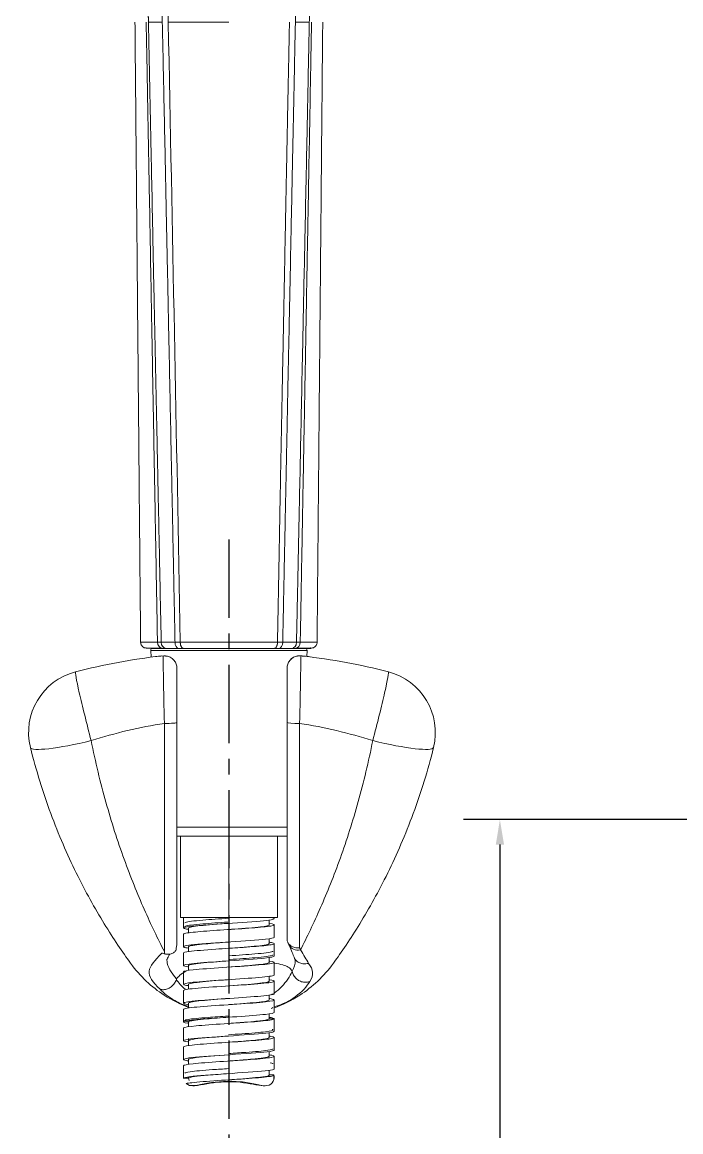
# Model space of a CAD drawing. Extents: x 1168 to 2296, y 0 to 827.
# Drawn here: x 1663.7 to 1768.9, y 282.9 to 460.1 of the extents above; entities that cross this region are included whole.
import ezdxf

# ---------------------------------------------------------------- set-up
doc = ezdxf.new("R2010")
doc.units = 0
doc.header["$LTSCALE"] = 10
doc.header["$MEASUREMENT"] = 0
doc.linetypes.add('CENTER', pattern=[2, 1.25, -0.25, 0.25, -0.25])
doc.layers.get('0').update_dxf_attribs({"linetype": 'CONTINUOUS'})
doc.layers.add('1', color=7, linetype='CONTINUOUS')

msp = doc.modelspace()

# ---------------------------------------------------------------- linework, layer by layer
at = {"color": 5, "lineweight": -3, "ltscale": 0.5}
for p, q in [((1946.83, 332.8), (1734.15, 332.8)), ((1739.99, 328.8), (1739.99, 138.12))]:
    msp.add_line(p, q, dxfattribs=at)
msp.add_solid([(1739.33, 328.75), (1740.66, 328.75), (1739.99, 332.75)], dxfattribs=at)
at = {"layer": '1', "color": 1, "linetype": 'CENTER', "lineweight": -3}
msp.add_line((1696.69, 377.5), (1696.69, 150.33), dxfattribs=at)
at = {"layer": '1', "color": 7, "linetype": 'Continuous', "lineweight": 18}
for p, q in [((1684.2, 359.8), (1684.26, 358.69)), ((1696.69, 360.12), (1684.5, 360.12)), ((1685.98, 360.12), (1684.74, 360.12)), ((1696.69, 360.12), (1708.87, 360.12)), ((1707.39, 360.12), (1708.64, 360.12)), ((1709.12, 358.83), (1709.17, 359.8)), ((1688.38, 348.28), (1688.38, 313.38)), ((1705.98, 313.68), (1705.98, 348.28)), ((1696.69, 330.12), (1688.38, 330.12)), ((1688.94, 330.12), (1688.94, 317.12)), ((1696.69, 330.12), (1705.98, 330.12)), ((1704.44, 317.12), (1704.44, 330.12)), ((1696.69, 317.12), (1688.94, 317.12)), ((1696.69, 317.12), (1704.44, 317.12)), ((1696.69, 312.22), (1696.69, 313.21)), ((1690.91, 290.28), (1691.18, 290.28)), ((1702.18, 290.28), (1702.48, 290.28))]:
    msp.add_line(p, q, dxfattribs=at)
at = {"layer": '1', "color": 7, "linetype": 'Continuous', "lineweight": 13}
for p, q in [((1696.69, 359.8), (1684.2, 359.8)), ((1696.69, 359.8), (1709.17, 359.8)), ((1686.38, 311.7), (1686.38, 348.13)), ((1707.98, 348.13), (1707.98, 312.3)), ((1696.69, 331.54), (1688.38, 331.54)), ((1696.69, 331.54), (1705.98, 331.54)), ((1696.69, 317.12), (1696.69, 330.12))]:
    msp.add_line(p, q, dxfattribs=at)
at = {"layer": '1', "color": 7, "linetype": 'Continuous', "lineweight": 18}
for centre, start, end in [((1684.5, 359.82), 89.9998, 182.8624), ((1708.87, 359.82), 357.1376, 90.0002)]:
    msp.add_arc(centre, 0.3, start, end, dxfattribs=at)
at = {"layer": '1', "color": 7, "linetype": 'Continuous', "lineweight": 18, "extrusion": (0, 0, -1)}
for centre, start, end in [((-1674.68, 346.69), 346.0375, 75.5225), ((-1719.68, 346.69), 104.4775, 193.9625)]:
    msp.add_arc(centre, 10, start, end, dxfattribs=at)
at = {"layer": '1', "color": 7, "linetype": 'Continuous', "lineweight": 13}
for centre, major_axis, ratio, start_param, end_param in [((1686.1, 361.12), (0, 1), 0.822807, 1.597035, 3.141593), ((1688.66, 361.12), (0, 1), 0.584272, 1.597106, 3.141593), ((1704.71, 361.12), (0, 1), 0.584274, 3.141593, 4.686079), ((1707.27, 361.12), (0, 1), 0.822807, 3.141593, 4.68615), ((1674.68, 346.69), (2.5, -9.68), 0.032961, 3.141593, 4.839361), ((1719.68, 346.69), (-2.5, -9.68), 0.032961, 1.443824, 3.141593), ((1686.38, 348.28), (-2, 0), 0.076696, 1.570796, 3.141593), ((1707.98, 348.28), (-2, 0), 0.076696, 0, 1.570796), ((1674.68, 346.69), (9.7, 2.41), 0.126983, 3.141593, 4.680827), ((1719.68, 346.69), (-9.7, 2.41), 0.126983, 1.602358, 3.141593), ((1708.13, 313.55), (-1.83, -0.82), 0.760059, 6.278784, 7.5268)]:
    msp.add_ellipse(centre, major_axis=major_axis, ratio=ratio, start_param=start_param, end_param=end_param, dxfattribs=at)
at = {"layer": '1', "color": 7, "linetype": 'Continuous', "lineweight": 18}
for centre, ratio, start_param, end_param in [((1686.64, 361.12), 0.763055, 1.600759, 3.141593), ((1706.73, 361.12), 0.763158, 3.141593, 4.682423)]:
    msp.add_ellipse(centre, major_axis=(0, 1), ratio=ratio, start_param=start_param, end_param=end_param, dxfattribs=at)
at = {"layer": '1', "color": 7, "linetype": 'Continuous', "lineweight": 13}
for points, knots in [([(1683.72, 463.34), (1683.72, 463.3), (1683.73, 463.23), (1683.73, 463.12), (1683.74, 463.01), (1683.74, 462.9), (1683.75, 462.79), (1683.75, 462.68), (1683.76, 462.58), (1683.76, 462.47), (1683.77, 462.36), (1683.77, 462.26), (1683.78, 462.15), (1683.78, 462.04), (1683.79, 461.94), (1683.79, 461.84), (1683.79, 461.73), (1683.8, 461.63), (1683.8, 461.52), (1683.8, 461.42), (1683.8, 461.32), (1683.81, 461.22), (1683.81, 461.11), (1683.81, 461.01), (1683.81, 460.91), (1683.82, 460.81), (1683.82, 460.71), (1683.82, 460.61), (1683.82, 460.51), (1683.82, 460.41), (1683.83, 460.31), (1683.83, 460.21), (1683.83, 460.15), (1683.83, 460.12)], [0, 0, 0, 0, 0.034118, 0.068111, 0.101979, 0.135722, 0.16934, 0.202833, 0.2362, 0.269442, 0.302558, 0.335549, 0.368412, 0.40115, 0.433761, 0.466245, 0.498603, 0.530833, 0.562938, 0.594919, 0.626778, 0.658515, 0.690132, 0.721631, 0.753013, 0.78428, 0.815431, 0.84647, 0.877396, 0.908211, 0.938916, 0.969512, 1, 1, 1, 1]), ([(1709.54, 460.12), (1709.54, 460.18), (1709.54, 460.31), (1709.55, 460.5), (1709.55, 460.69), (1709.56, 460.89), (1709.56, 461.08), (1709.57, 461.28), (1709.57, 461.48), (1709.58, 461.68), (1709.58, 461.88), (1709.59, 462.08), (1709.6, 462.29), (1709.61, 462.5), (1709.62, 462.7), (1709.63, 462.91), (1709.64, 463.12), (1709.65, 463.27), (1709.65, 463.34)], [0, 0, 0, 0, 0.059195, 0.118795, 0.178808, 0.239242, 0.300107, 0.361411, 0.423164, 0.485377, 0.54806, 0.611216, 0.674843, 0.738939, 0.803505, 0.868538, 0.934036, 1, 1, 1, 1]), ([(1686.93, 461.81), (1686.93, 461.79), (1686.94, 461.75), (1686.94, 461.69), (1686.94, 461.62), (1686.95, 461.56), (1686.95, 461.51), (1686.95, 461.45), (1686.96, 461.4), (1686.96, 461.35), (1686.96, 461.3), (1686.97, 461.25), (1686.97, 461.2), (1686.97, 461.16), (1686.97, 461.12), (1686.97, 461.08), (1686.97, 461.04), (1686.98, 461), (1686.98, 460.93), (1686.98, 460.83), (1686.99, 460.69), (1686.99, 460.53), (1687, 460.34), (1687, 460.2), (1687, 460.12)], [0, 0, 0, 0, 0.038882, 0.076461, 0.112764, 0.147819, 0.181649, 0.21428, 0.245734, 0.276034, 0.305201, 0.333255, 0.360216, 0.386102, 0.410932, 0.434722, 0.457488, 0.479247, 0.500013, 0.579126, 0.662622, 0.750479, 0.85934, 1, 1, 1, 1]), ([(1707.39, 461.75), (1707.38, 461.74), (1707.38, 461.71), (1707.38, 461.66), (1707.38, 461.6), (1707.37, 461.53), (1707.37, 461.46), (1707.36, 461.37), (1707.36, 461.27), (1707.35, 461.17), (1707.35, 461.05), (1707.34, 460.9), (1707.33, 460.72), (1707.33, 460.52), (1707.32, 460.31), (1707.32, 460.18), (1707.32, 460.11)], [0, 0, 0, 0, 0.024247, 0.054214, 0.089902, 0.13131, 0.178441, 0.231295, 0.289876, 0.354187, 0.424232, 0.500017, 0.627304, 0.75306, 0.877291, 1, 1, 1, 1]), ([(1685.28, 361.09), (1685.24, 362.93), (1685.18, 366.59), (1685.08, 372.09), (1684.98, 377.6), (1684.88, 383.1), (1684.78, 388.6), (1684.68, 394.1), (1684.58, 399.6), (1684.48, 405.11), (1684.39, 409.99), (1684.3, 414.82), (1684.21, 420.16), (1684.08, 427.2), (1683.91, 436.24), (1683.74, 445.7), (1683.59, 453.95), (1683.5, 458.41), (1683.47, 460.12)], [0, 0, 0, 0, 0.055557, 0.111114, 0.16667, 0.222226, 0.277782, 0.333337, 0.388893, 0.444448, 0.500002, 0.536828, 0.59077, 0.661828, 0.750002, 0.864834, 0.948167, 1, 1, 1, 1]), ([(1683.83, 460.12), (1683.85, 459.27), (1683.88, 457.51), (1683.94, 454.78), (1684, 451.87), (1684.06, 448.78), (1684.13, 445.51), (1684.2, 442.05), (1684.28, 438.42), (1684.39, 432.96), (1684.53, 426.33), (1684.67, 419.19), (1684.78, 413.84), (1684.88, 409.09), (1684.98, 404.41), (1685.08, 399.29), (1685.19, 394.38), (1685.28, 389.7), (1685.39, 384.72), (1685.5, 379.33), (1685.62, 373.39), (1685.75, 367.29), (1685.83, 363.17), (1685.88, 361.09)], [0, 0, 0, 0, 0.025732, 0.053292, 0.082678, 0.11389, 0.146924, 0.181779, 0.218451, 0.256939, 0.3472, 0.419315, 0.473332, 0.509288, 0.563243, 0.614983, 0.664513, 0.711837, 0.756959, 0.815252, 0.875191, 0.936774, 1, 1, 1, 1]), ([(1688.08, 361.09), (1688.06, 361.95), (1688.03, 363.67), (1687.98, 366.26), (1687.92, 368.86), (1687.87, 371.48), (1687.82, 374.11), (1687.76, 376.75), (1687.71, 379.41), (1687.66, 382.07), (1687.6, 384.76), (1687.53, 388.07), (1687.43, 393.3), (1687.26, 401.73), (1687.08, 410.16), (1686.94, 417.24), (1686.85, 421.6), (1686.76, 425.74), (1686.68, 429.67), (1686.61, 433.39), (1686.52, 437.65), (1686.42, 442.57), (1686.3, 448.29), (1686.18, 454.15), (1686.1, 458.11), (1686.05, 460.11)], [0, 0, 0, 0, 0.026014, 0.052161, 0.078442, 0.104857, 0.131406, 0.158089, 0.184906, 0.211856, 0.238941, 0.266159, 0.312282, 0.397408, 0.521545, 0.567758, 0.611794, 0.653652, 0.693331, 0.730832, 0.766154, 0.822392, 0.880112, 0.939314, 1, 1, 1, 1]), ([(1687, 460.12), (1687.12, 460.12), (1688.45, 460.12), (1690.73, 460.12), (1693.85, 460.12), (1695.74, 460.12), (1696.68, 460.12)], [0, 0, 0, 0, 0.038863, 0.423716, 0.711862, 1, 1, 1, 1]), ([(1704.45, 361.09), (1704.48, 362.3), (1704.52, 364.74), (1704.59, 368.45), (1704.66, 372.26), (1704.73, 376.15), (1704.81, 380.14), (1704.88, 384.22), (1704.96, 388.39), (1705.04, 392.66), (1705.13, 397.01), (1705.21, 401.46), (1705.3, 406), (1705.4, 410.94), (1705.5, 416.13), (1705.6, 421.43), (1705.7, 426.39), (1705.79, 431.01), (1705.87, 435.29), (1705.95, 439.22), (1706.02, 442.82), (1706.08, 446.07), (1706.14, 448.98), (1706.19, 451.56), (1706.24, 453.79), (1706.28, 455.67), (1706.31, 457.22), (1706.33, 458.43), (1706.35, 459.3), (1706.36, 459.82), (1706.37, 460.06), (1706.37, 460.12)], [0, 0, 0, 0, 0.036537, 0.074006, 0.112408, 0.151744, 0.192011, 0.233212, 0.275345, 0.318411, 0.362409, 0.407341, 0.453204, 0.500001, 0.556972, 0.610498, 0.660578, 0.707214, 0.750404, 0.79015, 0.82645, 0.859306, 0.888717, 0.914683, 0.937205, 0.956282, 0.971915, 0.984103, 0.992846, 0.998145, 1, 1, 1, 1]), ([(1707.32, 460.11), (1707.29, 459.1), (1707.25, 457.09), (1707.19, 454.09), (1707.13, 451.12), (1707.07, 448.2), (1707.01, 445.31), (1706.95, 442.46), (1706.89, 439.65), (1706.78, 434.07), (1706.59, 425.06), (1706.4, 415.47), (1706.25, 408.24), (1706.16, 404.15), (1706.09, 400.49), (1706.02, 397.25), (1705.97, 394.45), (1705.92, 392.07), (1705.88, 390.12), (1705.85, 388.59), (1705.81, 386.61), (1705.75, 384.01), (1705.69, 380.68), (1705.62, 377.37), (1705.55, 374.07), (1705.49, 370.8), (1705.42, 367.55), (1705.36, 364.31), (1705.31, 362.16), (1705.29, 361.09)], [0, 0, 0, 0, 0.030685, 0.060986, 0.090904, 0.120438, 0.149589, 0.178356, 0.206739, 0.23474, 0.347419, 0.479648, 0.525288, 0.566604, 0.603594, 0.636261, 0.664603, 0.688621, 0.708316, 0.723687, 0.734735, 0.768596, 0.802255, 0.835714, 0.868973, 0.902031, 0.934888, 0.967544, 1, 1, 1, 1]), ([(1707.49, 361.09), (1707.51, 362.14), (1707.56, 364.22), (1707.62, 367.33), (1707.69, 370.4), (1707.75, 373.43), (1707.81, 376.42), (1707.87, 379.37), (1707.93, 382.27), (1708.03, 386.72), (1708.15, 392.93), (1708.32, 401.1), (1708.47, 407.96), (1708.59, 413.88), (1708.7, 419.25), (1708.85, 426.38), (1709, 433.71), (1709.14, 440.52), (1709.25, 446.06), (1709.35, 451.15), (1709.45, 455.79), (1709.51, 458.72), (1709.54, 460.12)], [0, 0, 0, 0, 0.031809, 0.06321, 0.094203, 0.124786, 0.154961, 0.184727, 0.214084, 0.24303, 0.319489, 0.402039, 0.490702, 0.527257, 0.581475, 0.653392, 0.743056, 0.803646, 0.859646, 0.911044, 0.957831, 1, 1, 1, 1]), ([(1709.9, 460.12), (1709.86, 458.21), (1709.79, 454.07), (1709.66, 447.34), (1709.52, 439.6), (1709.36, 430.84), (1709.18, 421.06), (1709, 410.9), (1708.81, 400.7), (1708.63, 390.8), (1708.45, 380.9), (1708.27, 370.99), (1708.15, 364.39), (1708.09, 361.09)], [0, 0, 0, 0, 0.057662, 0.125591, 0.203788, 0.292251, 0.390983, 0.499982, 0.599984, 0.699987, 0.79999, 0.899995, 1, 1, 1, 1]), ([(1682.58, 361.11), (1682.58, 361.11), (1682.59, 361.11), (1682.61, 361.11), (1682.67, 361.11), (1682.77, 361.11), (1682.91, 361.11), (1683.07, 361.11), (1683.28, 361.1), (1683.44, 361.1), (1683.55, 361.1), (1683.59, 361.1), (1683.63, 361.1), (1683.67, 361.1), (1683.71, 361.1), (1683.75, 361.1), (1683.79, 361.1), (1683.83, 361.1), (1683.88, 361.1), (1683.92, 361.1), (1683.96, 361.1), (1684.01, 361.1), (1684.06, 361.1), (1684.1, 361.1), (1684.15, 361.1), (1684.2, 361.1), (1684.25, 361.1), (1684.3, 361.1), (1684.35, 361.1), (1684.4, 361.1), (1684.46, 361.1), (1684.51, 361.1), (1684.56, 361.1), (1684.62, 361.1), (1684.67, 361.1), (1684.73, 361.09), (1684.79, 361.09), (1684.85, 361.09), (1684.91, 361.09), (1684.97, 361.09), (1685.03, 361.09), (1685.09, 361.09), (1685.15, 361.09), (1685.21, 361.09), (1685.26, 361.09), (1685.28, 361.09)], [0, 0, 0, 0, 0.02809, 0.108416, 0.188068, 0.26627, 0.344991, 0.424128, 0.503567, 0.583186, 0.594638, 0.60612, 0.617634, 0.629178, 0.640752, 0.652356, 0.663989, 0.675651, 0.687343, 0.699062, 0.71081, 0.722585, 0.734388, 0.746218, 0.758074, 0.769956, 0.781864, 0.793797, 0.805755, 0.817737, 0.829742, 0.841771, 0.853823, 0.865896, 0.877991, 0.890108, 0.902244, 0.914401, 0.926577, 0.938771, 0.950983, 0.963213, 0.97546, 0.987722, 1, 1, 1, 1]), ([(1685.88, 361.09), (1685.89, 361.09), (1685.9, 361.09), (1685.93, 361.09), (1685.96, 361.09), (1685.99, 361.09), (1686.02, 361.09), (1686.05, 361.09), (1686.08, 361.09), (1686.11, 361.09), (1686.15, 361.09), (1686.18, 361.09), (1686.21, 361.09), (1686.25, 361.09), (1686.28, 361.09), (1686.34, 361.09), (1686.43, 361.09), (1686.55, 361.09), (1686.68, 361.09), (1686.82, 361.09), (1686.96, 361.09), (1687.08, 361.09), (1687.2, 361.09), (1687.3, 361.09), (1687.39, 361.09), (1687.47, 361.09), (1687.55, 361.09), (1687.62, 361.09), (1687.69, 361.09), (1687.76, 361.09), (1687.83, 361.09), (1687.89, 361.09), (1687.96, 361.09), (1688.02, 361.09), (1688.06, 361.09), (1688.08, 361.09)], [0, 0, 0, 0, 0.0141, 0.02842, 0.042964, 0.057742, 0.072759, 0.088022, 0.103535, 0.119289, 0.135278, 0.151492, 0.167923, 0.184563, 0.201403, 0.218435, 0.271703, 0.328722, 0.389376, 0.453465, 0.511005, 0.578537, 0.622693, 0.666394, 0.709447, 0.742775, 0.775138, 0.806529, 0.836957, 0.866435, 0.894974, 0.922587, 0.949287, 0.975087, 1, 1, 1, 1]), ([(1688.92, 361.09), (1690.08, 361.1), (1691.34, 361.1), (1693.96, 361.1), (1695.32, 361.1), (1698.05, 361.1), (1699.41, 361.1), (1702.03, 361.1), (1703.29, 361.1), (1704.45, 361.09)], [0, 0, 0, 0, 0.25, 0.25, 0.5, 0.5, 0.75, 0.75, 1, 1, 1, 1]), ([(1688.92, 361.09), (1688.92, 361.09), (1688.92, 361.08), (1688.92, 361.06), (1688.92, 361.04), (1688.92, 361.03), (1688.92, 361.01), (1688.92, 360.99), (1688.92, 360.98), (1688.92, 360.96), (1688.92, 360.94), (1688.93, 360.93), (1688.93, 360.91), (1688.93, 360.89), (1688.93, 360.87), (1688.93, 360.86), (1688.94, 360.84), (1688.94, 360.82), (1688.94, 360.8), (1688.94, 360.79), (1688.95, 360.77), (1688.95, 360.75), (1688.95, 360.74), (1688.96, 360.7), (1688.98, 360.63), (1689.01, 360.55), (1689.04, 360.47), (1689.07, 360.4), (1689.11, 360.34), (1689.15, 360.28), (1689.19, 360.23), (1689.22, 360.2), (1689.24, 360.19), (1689.24, 360.19), (1689.24, 360.19), (1689.24, 360.19), (1689.25, 360.18), (1689.25, 360.18), (1689.26, 360.18), (1689.26, 360.17), (1689.27, 360.17), (1689.28, 360.16), (1689.29, 360.16), (1689.3, 360.15), (1689.31, 360.15), (1689.32, 360.14), (1689.33, 360.14), (1689.34, 360.13), (1689.36, 360.13), (1689.37, 360.12), (1689.38, 360.12), (1689.4, 360.12), (1689.41, 360.12), (1689.43, 360.12), (1689.43, 360.12)], [0, 0, 0, 0, 0.010703, 0.021477, 0.03232, 0.043232, 0.054211, 0.065257, 0.076369, 0.087546, 0.098786, 0.110088, 0.121452, 0.132875, 0.144357, 0.155897, 0.167492, 0.179141, 0.190843, 0.202596, 0.214399, 0.226249, 0.238146, 0.250087, 0.31159, 0.373942, 0.436867, 0.500073, 0.563332, 0.626267, 0.688587, 0.750017, 0.750988, 0.753006, 0.756069, 0.760174, 0.765316, 0.771491, 0.778692, 0.786909, 0.796136, 0.806358, 0.817566, 0.829742, 0.842871, 0.856934, 0.871909, 0.887773, 0.904501, 0.922064, 0.94043, 0.959566, 0.979436, 1, 1, 1, 1]), ([(1704.45, 361.09), (1704.45, 361.09), (1704.45, 361.08), (1704.45, 361.06), (1704.45, 361.05), (1704.45, 361.03), (1704.45, 361.01), (1704.45, 361), (1704.45, 360.98), (1704.45, 360.97), (1704.45, 360.95), (1704.44, 360.93), (1704.44, 360.92), (1704.44, 360.9), (1704.44, 360.88), (1704.44, 360.87), (1704.43, 360.85), (1704.43, 360.83), (1704.43, 360.82), (1704.43, 360.8), (1704.42, 360.78), (1704.42, 360.77), (1704.42, 360.75), (1704.41, 360.73), (1704.41, 360.72), (1704.41, 360.7), (1704.4, 360.69), (1704.4, 360.67), (1704.39, 360.63), (1704.37, 360.55), (1704.32, 360.44), (1704.28, 360.36), (1704.24, 360.31), (1704.23, 360.29), (1704.22, 360.28), (1704.2, 360.26), (1704.19, 360.25), (1704.18, 360.23), (1704.16, 360.22), (1704.15, 360.2), (1704.13, 360.19), (1704.12, 360.18), (1704.1, 360.17), (1704.09, 360.16), (1704.07, 360.15), (1704.05, 360.14), (1704.04, 360.14), (1704.02, 360.13), (1704.01, 360.13), (1703.99, 360.12), (1703.97, 360.12), (1703.96, 360.12), (1703.94, 360.12), (1703.94, 360.12)], [0, 0, 0, 0, 0.010271, 0.020607, 0.031008, 0.041473, 0.052001, 0.062592, 0.073244, 0.083957, 0.094729, 0.105559, 0.116448, 0.127392, 0.138392, 0.149446, 0.160553, 0.171712, 0.18292, 0.194178, 0.205483, 0.216834, 0.22823, 0.239669, 0.25115, 0.26267, 0.274229, 0.285824, 0.305218, 0.358885, 0.447606, 0.57136, 0.590604, 0.61004, 0.62966, 0.649452, 0.669405, 0.689507, 0.709747, 0.730111, 0.750587, 0.771161, 0.79182, 0.812551, 0.833338, 0.854169, 0.875028, 0.895902, 0.916777, 0.937638, 0.958471, 0.979263, 1, 1, 1, 1]), ([(1705.29, 361.09), (1705.31, 361.09), (1705.33, 361.09), (1705.38, 361.09), (1705.42, 361.09), (1705.46, 361.09), (1705.51, 361.09), (1705.56, 361.09), (1705.61, 361.09), (1705.66, 361.09), (1705.71, 361.09), (1705.76, 361.09), (1705.82, 361.09), (1705.88, 361.09), (1705.95, 361.09), (1706.03, 361.09), (1706.13, 361.09), (1706.22, 361.09), (1706.29, 361.09), (1706.36, 361.09), (1706.43, 361.09), (1706.52, 361.09), (1706.62, 361.09), (1706.72, 361.09), (1706.83, 361.09), (1706.92, 361.09), (1707.01, 361.09), (1707.08, 361.09), (1707.15, 361.09), (1707.21, 361.09), (1707.27, 361.09), (1707.33, 361.09), (1707.39, 361.09), (1707.44, 361.09), (1707.48, 361.09), (1707.49, 361.09)], [0, 0, 0, 0, 0.017083, 0.034764, 0.053056, 0.071972, 0.091526, 0.111728, 0.132594, 0.154134, 0.176362, 0.19929, 0.222932, 0.247298, 0.272399, 0.314765, 0.357851, 0.40147, 0.431964, 0.462853, 0.494074, 0.525562, 0.577777, 0.627689, 0.675146, 0.720075, 0.762434, 0.79502, 0.826869, 0.857926, 0.888139, 0.917454, 0.945843, 0.973341, 1, 1, 1, 1]), ([(1708.09, 361.09), (1708.1, 361.09), (1708.13, 361.09), (1708.16, 361.09), (1708.2, 361.09), (1708.23, 361.09), (1708.27, 361.09), (1708.3, 361.09), (1708.33, 361.09), (1708.37, 361.09), (1708.4, 361.09), (1708.43, 361.09), (1708.47, 361.09), (1708.5, 361.09), (1708.53, 361.09), (1708.56, 361.09), (1708.59, 361.09), (1708.63, 361.09), (1708.66, 361.1), (1708.69, 361.1), (1708.72, 361.1), (1708.75, 361.1), (1708.78, 361.1), (1708.81, 361.1), (1708.84, 361.1), (1708.87, 361.1), (1708.9, 361.1), (1708.93, 361.1), (1708.96, 361.1), (1708.99, 361.1), (1709.01, 361.1), (1709.04, 361.1), (1709.07, 361.1), (1709.1, 361.1), (1709.13, 361.1), (1709.15, 361.1), (1709.18, 361.1), (1709.21, 361.1), (1709.23, 361.1), (1709.26, 361.1), (1709.29, 361.1), (1709.31, 361.1), (1709.34, 361.1), (1709.36, 361.1), (1709.39, 361.1), (1709.41, 361.1), (1709.44, 361.1), (1709.46, 361.1), (1709.49, 361.1), (1709.51, 361.1), (1709.53, 361.1), (1709.56, 361.1), (1709.58, 361.1), (1709.6, 361.1), (1709.62, 361.1), (1709.65, 361.1), (1709.67, 361.1), (1709.69, 361.1), (1709.71, 361.1), (1709.82, 361.1), (1709.99, 361.1), (1710.2, 361.1), (1710.39, 361.11), (1710.54, 361.11), (1710.66, 361.11), (1710.75, 361.11), (1710.78, 361.11), (1710.78, 361.11), (1710.78, 361.11)], [0, 0, 0, 0, 0.006752, 0.013498, 0.02024, 0.026977, 0.033709, 0.040435, 0.047156, 0.053871, 0.060581, 0.067285, 0.073984, 0.080676, 0.087363, 0.094043, 0.100717, 0.107385, 0.114046, 0.1207, 0.127349, 0.13399, 0.140624, 0.147252, 0.153873, 0.160486, 0.167093, 0.173692, 0.180284, 0.186868, 0.193445, 0.200014, 0.206575, 0.213129, 0.219675, 0.226213, 0.232743, 0.239265, 0.245778, 0.252284, 0.258781, 0.26527, 0.27175, 0.278222, 0.284686, 0.29114, 0.297586, 0.304024, 0.310452, 0.316872, 0.323282, 0.329684, 0.336077, 0.34246, 0.348834, 0.355199, 0.361555, 0.367901, 0.374238, 0.380566, 0.459619, 0.538532, 0.617182, 0.695455, 0.773244, 0.874105, 0.975892, 1, 1, 1, 1]), ([(1686.38, 348.13), (1686.32, 350.73), (1686.27, 353.35), (1686.19, 357.32), (1686.16, 358.63), (1686.16, 358.89)], [0, 0, 0, 0, 0.5, 0.5, 1, 1, 1, 1]), ([(1708.21, 358.89), (1708.2, 358.63), (1708.18, 357.32), (1708.1, 353.35), (1708.05, 350.73), (1707.98, 348.13)], [0, 0, 0, 0, 0.5, 0.5, 1, 1, 1, 1]), ([(1674.68, 345.38), (1675.36, 341.98), (1676.15, 338.7), (1677.92, 332.39), (1678.91, 329.32), (1680.98, 323.59), (1682.06, 320.93), (1684.24, 315.99), (1685.35, 313.7), (1686.38, 311.7)], [0, 0, 0, 0, 0.25, 0.25, 0.5, 0.5, 0.75, 0.75, 1, 1, 1, 1]), ([(1708.13, 311.98), (1709.16, 313.98), (1710.25, 316.26), (1712.41, 321.17), (1713.47, 323.81), (1715.52, 329.5), (1716.49, 332.53), (1718.23, 338.78), (1719.01, 342.01), (1719.68, 345.38)], [0, 0, 0, 0, 0.25, 0.25, 0.5, 0.5, 0.75, 0.75, 1, 1, 1, 1]), ([(1685.69, 305.68), (1684.47, 306.76), (1683.85, 307.74), (1684.05, 309.43), (1684.84, 310.25), (1685.95, 311.46)], [0, 0, 0, 0, 0.5, 0.5, 1, 1, 1, 1]), ([(1686.78, 310.4), (1686.78, 310.32), (1686.79, 310.24), (1686.88, 309.29), (1687.42, 308.34), (1688.34, 307.35)], [0, 0, 0, 0, 0.082341, 0.082341, 1, 1, 1, 1]), ([(1703.91, 305.07), (1704.37, 305.38), (1704.76, 305.73), (1705.89, 306.88), (1706.45, 307.72), (1706.8, 308.51)], [0, 0, 0, 0, 0.307126, 0.307126, 1, 1, 1, 1]), ([(1709.6, 306.91), (1709.19, 306.13), (1708.39, 305.26), (1706.38, 303.84), (1705.28, 303.24), (1703.96, 302.91)], [0, 0, 0, 0, 0.561139, 0.561139, 1, 1, 1, 1]), ([(1690.23, 302.96), (1689.42, 303.18), (1688.69, 303.51), (1687.06, 304.42), (1686.29, 305.05), (1685.69, 305.68)], [0, 0, 0, 0, 0.396803, 0.396803, 1, 1, 1, 1])]:
    msp.add_open_spline(points, degree=3, knots=knots, dxfattribs=at)
for points in [[(1686.05, 460.11), (1686.04, 460.66), (1686.02, 461.21), (1685.98, 461.75)], [(1685.28, 361.09), (1685.43, 361.09), (1685.7, 361.09), (1685.88, 361.09)], [(1688.08, 361.09), (1688.3, 361.09), (1688.69, 361.09), (1688.92, 361.09)], [(1704.45, 361.09), (1704.68, 361.09), (1705.07, 361.09), (1705.29, 361.09)], [(1707.49, 361.09), (1707.67, 361.09), (1707.94, 361.09), (1708.09, 361.09)], [(1686.16, 358.89), (1686.04, 358.91), (1685.92, 358.91), (1685.82, 358.9)], [(1708.55, 358.9), (1708.45, 358.91), (1708.33, 358.91), (1708.21, 358.89)], [(1686.38, 348.13), (1682.45, 347.54), (1678.51, 346.61), (1674.68, 345.38)], [(1719.68, 345.38), (1715.85, 346.61), (1711.95, 347.53), (1707.98, 348.13)], [(1696.69, 310.22), (1696.69, 310.88), (1696.69, 311.55), (1696.69, 312.22)], [(1707.98, 312.3), (1708.03, 312.19), (1708.08, 312.08), (1708.13, 311.98)], [(1708.13, 311.98), (1708.64, 311.14), (1709.09, 310.44), (1709.42, 309.82)], [(1706.78, 308.58), (1707.12, 309.17), (1707.29, 309.7), (1707.29, 310.26)], [(1709.42, 309.82), (1710.18, 308.78), (1710.31, 307.97), (1709.6, 306.91)], [(1688.29, 307.25), (1688.67, 306.71), (1689.13, 306.17), (1689.71, 305.67)], [(1703.47, 304.79), (1703.56, 304.85), (1703.65, 304.9), (1703.74, 304.96)], [(1703.93, 300.97), (1703.67, 300.97), (1703.4, 300.97), (1703.14, 300.97)]]:
    msp.add_open_spline(points, degree=3, dxfattribs=at)
at = {"layer": '1', "color": 7, "linetype": 'Continuous', "lineweight": 18}
for points, degree in [([(1681.68, 460.12), (1682.58, 361.11)], 1), ([(1687, 460.12), (1687.67, 427.11), (1688.31, 394.11), (1688.92, 361.09)], 3), ([(1710.78, 361.11), (1711.68, 460.12)], 1), ([(1683.51, 360.13), (1683.51, 360.15), (1683.64, 360.19)], 2), ([(1686.1, 360.12), (1686.11, 360.12), (1686.14, 360.12), (1686.18, 360.12), (1686.23, 360.12), (1686.27, 360.12), (1686.32, 360.12), (1686.36, 360.12), (1686.4, 360.12), (1686.43, 360.12), (1686.47, 360.12), (1686.5, 360.12), (1686.53, 360.12), (1686.56, 360.12), (1686.6, 360.12), (1686.63, 360.12), (1686.64, 360.12)], 3), ([(1686.64, 360.12), (1686.67, 360.12), (1686.74, 360.12), (1686.85, 360.12), (1686.97, 360.12), (1687.09, 360.12), (1687.22, 360.12), (1687.36, 360.12), (1687.5, 360.12), (1687.64, 360.12), (1687.8, 360.12), (1687.95, 360.12), (1688.12, 360.12), (1688.28, 360.12), (1688.46, 360.12), (1688.59, 360.12), (1688.66, 360.12)], 3), ([(1688.66, 360.12), (1688.68, 360.12), (1688.71, 360.12), (1688.77, 360.12), (1688.83, 360.12), (1688.89, 360.12), (1688.95, 360.12), (1689.01, 360.12), (1689.07, 360.12), (1689.13, 360.12), (1689.19, 360.12), (1689.24, 360.12), (1689.3, 360.12), (1689.36, 360.12), (1689.41, 360.12), (1689.43, 360.12)], 3), ([(1689.43, 360.12), (1689.92, 360.12), (1690.92, 360.12), (1692.48, 360.12), (1694.12, 360.12), (1695.8, 360.12), (1697.49, 360.12), (1699.16, 360.12), (1700.82, 360.12), (1702.43, 360.12), (1703.45, 360.12), (1703.94, 360.12)], 3), ([(1703.94, 360.12), (1703.96, 360.12), (1703.99, 360.12), (1704.05, 360.12), (1704.11, 360.12), (1704.17, 360.12), (1704.23, 360.12), (1704.28, 360.12), (1704.34, 360.12), (1704.4, 360.12), (1704.46, 360.12), (1704.53, 360.12), (1704.58, 360.12), (1704.64, 360.12), (1704.69, 360.12), (1704.71, 360.12)], 3), ([(1704.71, 360.12), (1704.77, 360.12), (1704.9, 360.12), (1705.08, 360.12), (1705.25, 360.12), (1705.42, 360.12), (1705.59, 360.12), (1705.75, 360.12), (1705.91, 360.12), (1706.06, 360.12), (1706.2, 360.12), (1706.34, 360.12), (1706.47, 360.12), (1706.59, 360.12), (1706.68, 360.12), (1706.73, 360.12)], 3), ([(1706.73, 360.12), (1706.73, 360.12), (1706.73, 360.12), (1706.73, 360.12), (1706.74, 360.12), (1706.74, 360.12), (1706.74, 360.12), (1706.75, 360.12), (1706.75, 360.12), (1706.75, 360.12), (1706.76, 360.12), (1706.76, 360.12), (1706.77, 360.12), (1706.77, 360.12), (1706.78, 360.12), (1706.79, 360.12), (1706.8, 360.12), (1706.81, 360.12), (1706.82, 360.12), (1706.83, 360.12), (1706.84, 360.12), (1706.85, 360.12), (1706.87, 360.12), (1706.89, 360.12), (1706.91, 360.12), (1706.93, 360.12), (1706.95, 360.12), (1706.98, 360.12), (1707.01, 360.12), (1707.04, 360.12), (1707.08, 360.12), (1707.12, 360.12), (1707.17, 360.12), (1707.22, 360.12), (1707.25, 360.12), (1707.27, 360.12)], 3), ([(1709.74, 360.19), (1709.86, 360.15), (1709.86, 360.13)], 2), ([(1672.18, 356.37), (1676.7, 357.54), (1681.24, 358.38), (1685.82, 358.9)], 3), ([(1685.82, 358.9), (1685.24, 358.83), (1684.95, 358.8), (1684.94, 358.8)], 3), ([(1686.66, 358.88), (1686.48, 358.92), (1686.29, 358.92)], 2), ([(1708.54, 358.88), (1708.17, 358.95), (1707.84, 358.9)], 2), ([(1708.55, 358.9), (1713.15, 358.37), (1717.69, 357.53), (1722.18, 356.37)], 3), ([(1709.42, 358.8), (1709.42, 358.8), (1709.13, 358.83), (1708.55, 358.9)], 3), ([(1709.54, 358.78), (1709.54, 358.78), (1709.49, 358.79), (1709.39, 358.8)], 3), ([(1688.38, 357.11), (1688.38, 357.06), (1688.38, 357), (1688.38, 356.95)], 3), ([(1705.98, 356.95), (1705.98, 357), (1705.99, 357.06), (1705.99, 357.11)], 3), ([(1689.44, 317.12), (1689.44, 316.29), (1689.44, 315.46)], 2), ([(1690.24, 315.48), (1690.24, 315.09), (1690.24, 314.69)], 2), ([(1703.13, 315.97), (1703.13, 316.36), (1703.13, 316.75)], 2), ([(1703.93, 313.96), (1703.93, 314.97), (1703.93, 315.98)], 2), ([(1689.44, 314.48), (1689.44, 313.47), (1689.44, 312.46)], 2), ([(1703.13, 312.97), (1703.13, 313.36), (1703.13, 313.75)], 2), ([(1688.28, 312.22), (1688.26, 312.1), (1688.23, 311.98), (1688.2, 311.87)], 3), ([(1688.38, 313.38), (1688.38, 312.97), (1688.34, 312.58), (1688.28, 312.22)], 3), ([(1690.24, 312.48), (1690.24, 312.09), (1690.24, 311.69)], 2), ([(1703.93, 310.96), (1703.93, 311.97), (1703.93, 312.98)], 2), ([(1706.08, 313.18), (1706.22, 312.94), (1706.29, 312.74)], 2), ([(1685.95, 311.46), (1686.11, 311.42), (1686.28, 311.37), (1686.44, 311.33)], 3), ([(1689.44, 311.47), (1689.44, 310.47), (1689.44, 309.47)], 2), ([(1703.13, 309.97), (1703.13, 310.36), (1703.13, 310.75)], 2), ([(1707.15, 310.68), (1707.33, 310.25), (1707.29, 310.27)], 2), ([(1689.95, 308.64), (1689.3, 308.32), (1688.75, 307.91), (1688.34, 307.35)], 3), ([(1689.44, 308.47), (1689.44, 307.47), (1689.44, 306.47)], 2), ([(1690.24, 309.49), (1690.24, 309.09), (1690.24, 308.69)], 2), ([(1703.93, 307.97), (1703.93, 308.97), (1703.93, 309.97)], 2), ([(1703.14, 306.97), (1703.14, 307.36), (1703.14, 307.75)], 2), ([(1703.93, 304.97), (1703.93, 305.97), (1703.93, 306.97)], 2), ([(1689.44, 305.47), (1689.44, 304.47), (1689.44, 303.47)], 2), ([(1690.24, 306.49), (1690.24, 306.09), (1690.24, 305.68)], 2), ([(1690.24, 303.49), (1690.24, 303.08), (1690.24, 302.68)], 2), ([(1703.13, 303.97), (1703.13, 304.36), (1703.13, 304.75)], 2), ([(1703.93, 301.97), (1703.93, 302.97), (1703.93, 303.97)], 2), ([(1689.44, 302.47), (1689.44, 301.47), (1689.44, 300.47)], 2), ([(1703.13, 300.97), (1703.13, 301.23), (1703.13, 301.49), (1703.13, 301.75)], 3), ([(1703.73, 302.77), (1703.73, 302.72), (1703.63, 302.68), (1703.45, 302.63)], 3), ([(1690.24, 300.5), (1690.24, 300.09), (1690.24, 299.68)], 2), ([(1703.93, 298.97), (1703.93, 299.63), (1703.93, 300.3), (1703.93, 300.97)], 3), ([(1689.44, 299.47), (1689.44, 298.46), (1689.44, 297.46)], 2), ([(1690.24, 297.81), (1690.24, 297.25), (1690.24, 296.69)], 2), ([(1703.13, 297.96), (1703.13, 298.36), (1703.13, 298.75)], 2), ([(1703.93, 295.96), (1703.93, 296.96), (1703.93, 297.97)], 2), ([(1689.44, 296.47), (1689.44, 295.46), (1689.44, 294.46)], 2), ([(1690.24, 294.47), (1690.24, 294.08), (1690.24, 293.69)], 2), ([(1703.13, 294.96), (1703.13, 295.35), (1703.13, 295.75)], 2), ([(1703.93, 292.96), (1703.93, 293.96), (1703.93, 294.97)], 2), ([(1689.44, 293.47), (1689.44, 292.46), (1689.44, 291.45)], 2), ([(1703.13, 291.96), (1703.13, 292.36), (1703.13, 292.76)], 2), ([(1689.44, 291.66), (1689.44, 291.6), (1689.44, 291.55), (1689.45, 291.49)], 3), ([(1690.24, 291.71), (1690.24, 291.64), (1690.24, 291.57), (1690.25, 291.49)], 3), ([(1690.25, 291.49), (1690.26, 291.36), (1690.3, 291.23), (1690.35, 291.11)], 3), ([(1703.89, 291.33), (1703.89, 291.92)], 1)]:
    msp.add_open_spline(points, degree=degree, dxfattribs=at)
for points, knots in [([(1683.83, 460.12), (1683.93, 460.11), (1684.17, 460.11), (1684.89, 460.11), (1685.6, 460.11), (1686.05, 460.11)], [0, 0, 0, 0, 0.25, 0.5, 1, 1, 1, 1]), ([(1709.54, 460.12), (1709.49, 460.12), (1709.44, 460.11), (1709.32, 460.11), (1709.18, 460.11), (1709.01, 460.11), (1708.88, 460.11), (1708.84, 460.11), (1708.74, 460.11), (1708.59, 460.11), (1708.44, 460.11), (1708.22, 460.11), (1708.11, 460.11), (1707.77, 460.11), (1707.54, 460.11), (1707.32, 460.11)], [0, 0, 0, 0, 0.125, 0.125, 0.25, 0.375, 0.375, 0.4375, 0.4375, 0.5, 0.625, 0.625, 0.75, 0.75, 1, 1, 1, 1]), ([(1682.58, 361.12), (1682.59, 361.02), (1682.61, 360.83), (1682.74, 360.56), (1682.95, 360.33), (1683.12, 360.22), (1683.22, 360.19)], [0, 0, 0, 0, 0.233446, 0.484951, 0.744499, 1, 1, 1, 1]), ([(1683.11, 360.25), (1683.11, 360.24), (1683.13, 360.22), (1683.28, 360.19), (1683.48, 360.17), (1683.57, 360.17)], [0, 0, 0, 0, 0.262274, 0.725446, 1, 1, 1, 1]), ([(1683.5, 360.14), (1683.57, 360.14), (1683.78, 360.14), (1684.31, 360.13), (1685.05, 360.13), (1685.66, 360.13), (1686, 360.13)], [0, 0, 0, 0, 0.250065, 0.500077, 0.750052, 1, 1, 1, 1]), ([(1707.37, 360.13), (1707.71, 360.13), (1708.33, 360.13), (1709.07, 360.13), (1709.6, 360.14), (1709.81, 360.14), (1709.88, 360.14)], [0, 0, 0, 0, 0.249935, 0.49991, 0.749929, 1, 1, 1, 1]), ([(1709.77, 360.12), (1709.78, 360.12), (1709.79, 360.12), (1709.79, 360.12), (1709.74, 360.12), (1709.65, 360.12), (1709.52, 360.12), (1709.35, 360.12), (1709.13, 360.12), (1708.93, 360.12), (1708.81, 360.12)], [0, 0, 0, 0, 0.024885, 0.164187, 0.303489, 0.442791, 0.582093, 0.721396, 0.860698, 1, 1, 1, 1]), ([(1708.95, 360.13), (1709.2, 360.14), (1709.62, 360.15), (1710.06, 360.18), (1710.24, 360.22), (1710.26, 360.24), (1710.25, 360.25)], [0, 0, 0, 0, 0.276994, 0.555749, 0.836247, 1, 1, 1, 1]), ([(1710.15, 360.19), (1710.24, 360.22), (1710.42, 360.33), (1710.63, 360.56), (1710.76, 360.83), (1710.78, 361.02), (1710.78, 361.12)], [0, 0, 0, 0, 0.255398, 0.514844, 0.766352, 1, 1, 1, 1]), ([(1686.16, 358.89), (1686.17, 358.89), (1686.17, 358.89), (1686.35, 358.91), (1686.53, 358.91), (1686.92, 358.86), (1687.13, 358.79), (1687.52, 358.59), (1687.7, 358.45), (1688, 358.13), (1688.12, 357.95), (1688.3, 357.55), (1688.36, 357.33), (1688.38, 357.11)], [0, 0, 0, 0, 0.004771, 0.004771, 0.168449, 0.168449, 0.381096, 0.381096, 0.589432, 0.589432, 0.794609, 0.794609, 1, 1, 1, 1]), ([(1705.99, 357.11), (1706.01, 357.33), (1706.07, 357.55), (1706.24, 357.95), (1706.37, 358.13), (1706.66, 358.45), (1706.84, 358.59), (1707.23, 358.79), (1707.45, 358.86), (1707.84, 358.91), (1708.02, 358.91), (1708.2, 358.89), (1708.2, 358.89), (1708.21, 358.89)], [0, 0, 0, 0, 0.205391, 0.205391, 0.410568, 0.410568, 0.618904, 0.618904, 0.831551, 0.831551, 0.995229, 0.995229, 1, 1, 1, 1]), ([(1706.57, 358.37), (1706.66, 358.46), (1706.77, 358.54), (1707.06, 358.74), (1707.27, 358.83), (1707.71, 358.95), (1707.96, 358.97), (1708.2, 358.94), (1708.2, 358.94), (1708.2, 358.94)], [0, 0, 0, 0, 0.218786, 0.218786, 0.591301, 0.591301, 0.992493, 0.992493, 1, 1, 1, 1]), ([(1688.38, 356.95), (1688.38, 356.86), (1688.38, 355.85), (1688.38, 352.64), (1688.38, 350.45), (1688.38, 348.28)], [0, 0, 0, 0, 0.5, 0.5, 1, 1, 1, 1]), ([(1705.98, 348.28), (1705.98, 350.45), (1705.98, 352.64), (1705.98, 355.85), (1705.98, 356.86), (1705.98, 356.95)], [0, 0, 0, 0, 0.5, 0.5, 1, 1, 1, 1]), ([(1680.97, 309.83), (1679.69, 311.61), (1678.25, 313.72), (1675.27, 318.59), (1673.75, 321.31), (1670.86, 327.19), (1669.46, 330.4), (1666.98, 337.11), (1665.89, 340.61), (1664.98, 344.28)], [0, 0, 0, 0, 0.25, 0.25, 0.5, 0.5, 0.75, 0.75, 1, 1, 1, 1]), ([(1729.39, 344.28), (1728.48, 340.61), (1727.39, 337.11), (1724.91, 330.4), (1723.51, 327.19), (1720.62, 321.31), (1719.1, 318.59), (1716.12, 313.72), (1714.67, 311.61), (1713.39, 309.83)], [0, 0, 0, 0, 0.25, 0.25, 0.5, 0.5, 0.75, 0.75, 1, 1, 1, 1]), ([(1703.66, 317.1), (1704.23, 316.96), (1703.87, 316.82), (1701.51, 316.54), (1699.42, 316.4), (1695.08, 316.11), (1692.86, 315.97), (1689.87, 315.68), (1689.18, 315.54), (1689.63, 315.35), (1689.84, 315.3), (1690.14, 315.26)], [0, 0, 0, 0, 0.223775, 0.223775, 0.457804, 0.457804, 0.691834, 0.691834, 0.925863, 0.925863, 1, 1, 1, 1]), ([(1703.19, 316.19), (1703.84, 316.09), (1704.08, 315.99), (1703.61, 315.79), (1702.85, 315.69), (1700.64, 315.48), (1699.16, 315.38), (1696.1, 315.18), (1694.49, 315.08), (1691.79, 314.87), (1690.69, 314.77), (1689.65, 314.6), (1689.44, 314.53), (1689.44, 314.47)], [0, 0, 0, 0, 0.170187, 0.170187, 0.348506, 0.348506, 0.526825, 0.526825, 0.705143, 0.705143, 0.883462, 0.883462, 1, 1, 1, 1]), ([(1696.69, 317.02), (1695.21, 316.92), (1691.93, 316.7), (1689.83, 316.45), (1689.64, 316.3), (1689.64, 316.27)], [0, 0, 0, 0, 0.40116, 0.889524, 1, 1, 1, 1]), ([(1696.52, 316.41), (1695.1, 316.31), (1691.9, 316.09), (1689.83, 315.85), (1689.64, 315.7), (1689.64, 315.67)], [0, 0, 0, 0, 0.391724, 0.888368, 1, 1, 1, 1]), ([(1696.67, 316.22), (1696.63, 316.21), (1694.95, 316.09), (1691.66, 315.84), (1690.25, 315.6), (1690.24, 315.47), (1690.24, 315.47)], [0, 0, 0, 0, 0.011057, 0.499765, 0.988473, 1, 1, 1, 1]), ([(1703.13, 315.97), (1703.14, 315.86), (1702.08, 315.63), (1698.92, 315.38), (1696.97, 315.24), (1696.67, 315.22)], [0, 0, 0, 0, 0.426023, 0.91165, 1, 1, 1, 1]), ([(1703.92, 313.97), (1703.92, 313.87), (1703.44, 313.77), (1701.27, 313.52), (1699.17, 313.38), (1694.78, 313.09), (1692.59, 312.95), (1689.76, 312.66), (1689.15, 312.52), (1689.7, 312.33), (1689.91, 312.29), (1690.19, 312.25)], [0, 0, 0, 0, 0.174783, 0.174783, 0.425543, 0.425543, 0.676302, 0.676302, 0.927062, 0.927062, 1, 1, 1, 1]), ([(1705.98, 313.68), (1705.98, 313.51), (1706.02, 313.34), (1706.17, 313.02), (1706.28, 312.88), (1706.55, 312.63), (1706.72, 312.52), (1707.1, 312.37), (1707.31, 312.32), (1707.67, 312.29), (1707.82, 312.29), (1707.97, 312.3), (1707.98, 312.3), (1707.98, 312.3)], [0, 0, 0, 0, 0.212222, 0.212222, 0.424374, 0.424374, 0.637608, 0.637608, 0.852942, 0.852942, 0.994498, 0.994498, 1, 1, 1, 1]), ([(1696.69, 312.22), (1695.97, 312.17), (1693.41, 312), (1690.22, 311.75), (1689.44, 311.55), (1689.44, 311.47)], [0, 0, 0, 0, 0.187249, 0.673558, 1, 1, 1, 1]), ([(1696.67, 313.22), (1695.33, 313.12), (1692.33, 312.9), (1690.41, 312.65), (1690.24, 312.5), (1690.24, 312.47)], [0, 0, 0, 0, 0.400456, 0.88997, 1, 1, 1, 1]), ([(1703.22, 313.18), (1703.32, 313.17), (1703.41, 313.15), (1704.02, 313.04), (1704.07, 312.93), (1703.2, 312.73), (1702.26, 312.63), (1699.79, 312.42), (1698.25, 312.32), (1696.69, 312.22)], [0, 0, 0, 0, 0.04678, 0.04678, 0.36452, 0.36452, 0.68226, 0.68226, 1, 1, 1, 1]), ([(1703.13, 312.97), (1703.13, 312.89), (1702.44, 312.68), (1699.6, 312.43), (1697.32, 312.26), (1696.69, 312.22)], [0, 0, 0, 0, 0.3266, 0.812795, 1, 1, 1, 1]), ([(1706.29, 312.75), (1706.36, 312.61), (1706.59, 312.07), (1706.88, 311.43), (1707.01, 311.04), (1707.04, 310.92)], [0, 0, 0, 0, 0.176269, 0.697578, 1, 1, 1, 1]), ([(1686.44, 311.33), (1686.42, 311.44), (1686.41, 311.55), (1686.39, 311.68), (1686.39, 311.69), (1686.38, 311.7)], [0, 0, 0, 0, 0.900036, 0.900036, 1, 1, 1, 1]), ([(1688.2, 311.87), (1688.11, 311.72), (1687.98, 311.6), (1687.68, 311.41), (1687.51, 311.35), (1687.12, 311.27), (1686.91, 311.27), (1686.61, 311.3), (1686.52, 311.32), (1686.44, 311.33)], [0, 0, 0, 0, 0.290833, 0.290833, 0.580688, 0.580688, 0.885685, 0.885685, 1, 1, 1, 1]), ([(1686.78, 310.39), (1686.78, 310.41), (1686.78, 310.42), (1686.92, 310.77), (1687.13, 311.11), (1687.25, 311.3)], [0, 0, 0, 0, 0.381803, 0.709451, 1, 1, 1, 1]), ([(1696.69, 310.22), (1695.97, 310.17), (1693.41, 310), (1689.71, 309.71), (1689.14, 309.44), (1689.94, 309.29), (1690.13, 309.26)], [0, 0, 0, 0, 0.146651, 0.527523, 0.908396, 1, 1, 1, 1]), ([(1703.24, 310.18), (1703.87, 310.08), (1704.35, 309.86), (1701.38, 309.52), (1695.59, 309.15), (1690.62, 308.8), (1689.44, 308.57), (1689.44, 308.47)], [0, 0, 0, 0, 0.172297, 0.3858, 0.599302, 0.812805, 1, 1, 1, 1]), ([(1696.69, 310.22), (1696.05, 310.17), (1693.77, 310), (1690.93, 309.75), (1690.24, 309.55), (1690.24, 309.47)], [0, 0, 0, 0, 0.187336, 0.673872, 1, 1, 1, 1]), ([(1703.73, 311.77), (1703.73, 311.74), (1703.54, 311.59), (1701.44, 311.34), (1698.16, 311.12), (1696.68, 311.02)], [0, 0, 0, 0, 0.109849, 0.598557, 1, 1, 1, 1]), ([(1703.93, 310.97), (1703.92, 310.86), (1703.39, 310.76), (1701.02, 310.5), (1698.89, 310.36), (1696.69, 310.22)], [0, 0, 0, 0, 0.425332, 0.425332, 1, 1, 1, 1]), ([(1703.73, 311.17), (1703.73, 311.14), (1703.54, 310.99), (1701.47, 310.74), (1698.27, 310.53), (1696.85, 310.43)], [0, 0, 0, 0, 0.112268, 0.608556, 1, 1, 1, 1]), ([(1707.05, 310.92), (1707.11, 310.75), (1707.19, 310.58), (1707.42, 310.27), (1707.57, 310.13), (1707.92, 309.91), (1708.12, 309.83), (1708.53, 309.73), (1708.76, 309.72), (1709.11, 309.75), (1709.25, 309.78), (1709.4, 309.82), (1709.41, 309.82), (1709.42, 309.82)], [0, 0, 0, 0, 0.202752, 0.202752, 0.419799, 0.419799, 0.636947, 0.636947, 0.854218, 0.854218, 0.987758, 0.987758, 1, 1, 1, 1]), ([(1690.32, 302.77), (1689.06, 303.23), (1687.68, 303.88), (1684.39, 306), (1682.48, 307.75), (1680.97, 309.83)], [0, 0, 0, 0, 0.412344, 0.412344, 1, 1, 1, 1]), ([(1703.13, 309.97), (1703.13, 309.94), (1702.96, 309.79), (1701.04, 309.54), (1698.04, 309.32), (1696.7, 309.22)], [0, 0, 0, 0, 0.110657, 0.599826, 1, 1, 1, 1]), ([(1713.39, 309.83), (1711.89, 307.76), (1709.98, 306), (1706.63, 303.84), (1705.2, 303.18), (1703.91, 302.71)], [0, 0, 0, 0, 0.578657, 0.578657, 1, 1, 1, 1]), ([(1706.78, 308.58), (1706.47, 309.16), (1705.96, 309.38), (1704.89, 309.69), (1704.43, 309.78), (1703.93, 309.85)], [0, 0, 0, 0, 0.624648, 0.624648, 1, 1, 1, 1]), ([(1706.8, 308.51), (1706.8, 308.53), (1706.79, 308.54), (1706.79, 308.57), (1706.78, 308.57), (1706.78, 308.58)], [0, 0, 0, 0, 0.53512, 0.53512, 1, 1, 1, 1]), ([(1706.8, 308.51), (1706.84, 308.31), (1706.91, 308.1), (1707.12, 307.73), (1707.26, 307.55), (1707.59, 307.24), (1707.78, 307.11), (1708.18, 306.92), (1708.4, 306.85), (1708.83, 306.78), (1709.05, 306.78), (1709.37, 306.84), (1709.47, 306.87), (1709.58, 306.91), (1709.59, 306.91), (1709.6, 306.91)], [0, 0, 0, 0, 0.179587, 0.179587, 0.359174, 0.359174, 0.538771, 0.538771, 0.718454, 0.718454, 0.898245, 0.898245, 0.990374, 0.990374, 1, 1, 1, 1]), ([(1688.29, 307.25), (1688.23, 307.04), (1688.13, 306.84), (1687.89, 306.47), (1687.74, 306.3), (1687.4, 306.01), (1687.21, 305.89), (1686.81, 305.71), (1686.61, 305.65), (1686.2, 305.59), (1686, 305.6), (1685.78, 305.65), (1685.75, 305.66), (1685.71, 305.67), (1685.7, 305.67), (1685.69, 305.68)], [0, 0, 0, 0, 0.191438, 0.191438, 0.38287, 0.38287, 0.574422, 0.574422, 0.766339, 0.766339, 0.958624, 0.958624, 0.992339, 0.992339, 1, 1, 1, 1]), ([(1688.34, 307.35), (1688.33, 307.33), (1688.32, 307.31), (1688.3, 307.27), (1688.3, 307.26), (1688.29, 307.25)], [0, 0, 0, 0, 0.674483, 0.674483, 1, 1, 1, 1]), ([(1703.93, 307.97), (1703.93, 307.94), (1703.74, 307.79), (1701.38, 307.52), (1695.59, 307.15), (1690.41, 306.79), (1689.04, 306.49), (1689.78, 306.31), (1690.13, 306.26)], [0, 0, 0, 0, 0.048339, 0.262479, 0.476619, 0.690759, 0.904899, 1, 1, 1, 1]), ([(1703.23, 307.18), (1703.71, 307.11), (1704.37, 306.91), (1702.34, 306.59), (1696.84, 306.23), (1691.26, 305.86), (1689.49, 305.61), (1689.44, 305.48), (1689.44, 305.47)], [0, 0, 0, 0, 0.129002, 0.34279, 0.556578, 0.770366, 0.984153, 1, 1, 1, 1]), ([(1696.7, 307.22), (1696.4, 307.2), (1694.45, 307.05), (1691.29, 306.8), (1690.24, 306.57), (1690.24, 306.47)], [0, 0, 0, 0, 0.088412, 0.57438, 1, 1, 1, 1]), ([(1703.14, 306.97), (1703.14, 306.96), (1703.12, 306.84), (1701.71, 306.59), (1698.42, 306.35), (1696.74, 306.22), (1696.7, 306.22)], [0, 0, 0, 0, 0.012223, 0.500587, 0.988951, 1, 1, 1, 1]), ([(1703.93, 304.97), (1703.93, 304.96), (1703.92, 304.84), (1702.34, 304.59), (1696.84, 304.23), (1691.26, 303.86), (1689, 303.54), (1689.62, 303.34), (1690.13, 303.26)], [0, 0, 0, 0, 0.005351, 0.219139, 0.432927, 0.646715, 0.860502, 1, 1, 1, 1]), ([(1703.22, 304.18), (1703.54, 304.13), (1704.32, 303.96), (1703.15, 303.67), (1698.09, 303.3), (1692.24, 302.94), (1689.69, 302.66), (1689.44, 302.5), (1689.44, 302.47)], [0, 0, 0, 0, 0.086227, 0.29984, 0.513452, 0.727064, 0.940676, 1, 1, 1, 1]), ([(1696.7, 304.22), (1695.09, 304.1), (1691.84, 303.86), (1690.29, 303.61), (1690.24, 303.48), (1690.24, 303.47)], [0, 0, 0, 0, 0.476644, 0.964321, 1, 1, 1, 1]), ([(1703.13, 303.97), (1703.13, 303.87), (1702.18, 303.65), (1699.09, 303.4), (1697.07, 303.25), (1696.69, 303.22)], [0, 0, 0, 0, 0.402277, 0.888586, 1, 1, 1, 1]), ([(1703.93, 301.97), (1703.93, 301.87), (1702.86, 301.65), (1698.09, 301.3), (1692.24, 300.94), (1689.03, 300.59), (1689.46, 300.36), (1690.13, 300.26)], [0, 0, 0, 0, 0.176417, 0.38981, 0.603204, 0.816597, 1, 1, 1, 1]), ([(1696.58, 301.41), (1695.46, 301.33), (1694.34, 301.26), (1691.94, 301.07), (1690.79, 300.96), (1689.56, 300.75), (1689.47, 300.64), (1690.05, 300.5), (1690.17, 300.48), (1690.32, 300.46)], [0, 0, 0, 0, 0.238249, 0.238249, 0.582109, 0.582109, 0.925969, 0.925969, 1, 1, 1, 1]), ([(1703.93, 300.97), (1703.93, 300.92), (1703.62, 300.77), (1701.11, 300.5), (1695.84, 300.17), (1690.98, 299.83), (1689.49, 299.6), (1689.44, 299.48), (1689.44, 299.47)], [0, 0, 0, 0, 0.08623, 0.310252, 0.534273, 0.758295, 0.982317, 1, 1, 1, 1]), ([(1696.69, 301.22), (1695.43, 301.12), (1692.51, 300.91), (1690.46, 300.66), (1690.24, 300.5), (1690.24, 300.47)], [0, 0, 0, 0, 0.376479, 0.864843, 1, 1, 1, 1]), ([(1703.13, 300.97), (1703.14, 300.79), (1701.68, 300.61), (1698.63, 300.36), (1697.67, 300.29), (1696.72, 300.22)], [0, 0, 0, 0, 0.714855, 0.714855, 1, 1, 1, 1]), ([(1703.21, 301.18), (1703.37, 301.16), (1703.78, 301.09), (1703.93, 301.01), (1703.93, 300.97)], [0, 0, 0, 0, 0.3473, 1, 1, 1, 1]), ([(1703.93, 298.97), (1703.93, 298.81), (1702.7, 298.66), (1698.77, 298.34), (1696.14, 298.19), (1691.77, 297.88), (1690.08, 297.72), (1689.27, 297.46), (1689.49, 297.36), (1690.15, 297.26)], [0, 0, 0, 0, 0.272981, 0.272981, 0.545962, 0.545962, 0.818943, 0.818943, 1, 1, 1, 1]), ([(1703.18, 298.19), (1703.26, 298.18), (1704.04, 298.05), (1704.16, 297.82), (1700.79, 297.48), (1695.46, 297.14), (1690.72, 296.81), (1689.44, 296.58), (1689.44, 296.47), (1689.44, 296.47)], [0, 0, 0, 0, 0.021286, 0.216614, 0.411941, 0.607268, 0.802596, 0.997923, 1, 1, 1, 1]), ([(1696.64, 298.21), (1695.83, 298.15), (1695.01, 298.09), (1692.3, 297.88), (1690.8, 297.72), (1690.28, 297.53), (1690.24, 297.5), (1690.24, 297.47)], [0, 0, 0, 0, 0.243098, 0.243098, 0.871049, 0.871049, 1, 1, 1, 1]), ([(1703.59, 299.26), (1703.64, 299.25), (1703.68, 299.23), (1703.85, 299.1), (1703.44, 299), (1701.64, 298.78), (1700.28, 298.67), (1698.05, 298.51), (1697.34, 298.46), (1696.64, 298.41)], [0, 0, 0, 0, 0.058669, 0.058669, 0.444815, 0.444815, 0.830961, 0.830961, 1, 1, 1, 1]), ([(1703.13, 297.97), (1703.13, 297.9), (1702.93, 297.83), (1702.04, 297.67), (1701.21, 297.58), (1699.21, 297.4), (1698.02, 297.32), (1696.77, 297.22), (1696.73, 297.22), (1696.69, 297.22)], [0, 0, 0, 0, 0.276285, 0.276285, 0.631996, 0.631996, 0.987706, 0.987706, 1, 1, 1, 1]), ([(1703.92, 295.97), (1703.91, 295.88), (1703.54, 295.79), (1701.52, 295.54), (1699.24, 295.39), (1694.5, 295.07), (1692.16, 294.92), (1689.4, 294.61), (1689.07, 294.45), (1689.99, 294.28), (1690.08, 294.27), (1690.18, 294.25)], [0, 0, 0, 0, 0.157629, 0.157629, 0.429667, 0.429667, 0.701706, 0.701706, 0.973744, 0.973744, 1, 1, 1, 1]), ([(1703.73, 296.19), (1703.78, 296.1), (1703.49, 296.02), (1702.13, 295.82), (1700.86, 295.71), (1698.51, 295.54), (1697.58, 295.48), (1696.65, 295.42)], [0, 0, 0, 0, 0.332649, 0.332649, 0.756132, 0.756132, 1, 1, 1, 1]), ([(1703.16, 295.19), (1703.3, 295.17), (1704.1, 295.04), (1704.03, 294.79), (1700.45, 294.46), (1695.09, 294.12), (1690.56, 293.79), (1689.44, 293.57), (1689.44, 293.47)], [0, 0, 0, 0, 0.036043, 0.231021, 0.425999, 0.620977, 0.815955, 1, 1, 1, 1]), ([(1696.7, 295.22), (1694.66, 295.07), (1692.63, 294.92), (1690.66, 294.67), (1690.26, 294.57), (1690.25, 294.47)], [0, 0, 0, 0, 0.606995, 0.606995, 1, 1, 1, 1]), ([(1703.12, 294.97), (1703.11, 294.83), (1702.29, 294.69), (1699.96, 294.47), (1698.83, 294.38), (1697.31, 294.26), (1696.99, 294.24), (1696.68, 294.22)], [0, 0, 0, 0, 0.551317, 0.551317, 0.906299, 0.906299, 1, 1, 1, 1]), ([(1703.93, 292.97), (1703.93, 292.94), (1703.9, 292.92), (1703.49, 292.74), (1701.88, 292.58), (1697.62, 292.27), (1694.97, 292.11), (1690.93, 291.8), (1689.57, 291.65), (1689.45, 291.49)], [0, 0, 0, 0, 0.050582, 0.050582, 0.367055, 0.367055, 0.683527, 0.683527, 1, 1, 1, 1]), ([(1696.63, 293.01), (1695.75, 292.95), (1694.88, 292.9), (1692.55, 292.73), (1691.27, 292.62), (1689.94, 292.43), (1689.65, 292.35), (1689.64, 292.27)], [0, 0, 0, 0, 0.238707, 0.238707, 0.683263, 0.683263, 1, 1, 1, 1]), ([(1703.3, 293.93), (1703.48, 293.9), (1703.61, 293.86), (1703.71, 293.81), (1703.73, 293.79), (1703.73, 293.76)], [0, 0, 0, 0, 0.617747, 0.617747, 1, 1, 1, 1]), ([(1689.44, 291.49), (1689.55, 291.49), (1689.65, 291.49), (1689.92, 291.49), (1690.08, 291.49), (1690.25, 291.49)], [0, 0, 0, 0, 0.389184, 0.389184, 1, 1, 1, 1]), ([(1689.86, 290.63), (1690.15, 290.35), (1690.61, 290.24), (1691.79, 290.36), (1692.5, 290.53), (1694.85, 290.96), (1696.76, 291.09), (1699.39, 290.82), (1700.2, 290.66), (1701.65, 290.37), (1702.28, 290.23), (1703.26, 290.36), (1703.59, 290.64), (1703.94, 291.32), (1703.98, 291.73), (1703.87, 292.03)], [0, 0, 0, 0, 0.125, 0.125, 0.25, 0.25, 0.5, 0.5, 0.625, 0.625, 0.75, 0.75, 0.875, 0.875, 1, 1, 1, 1]), ([(1703.89, 291.92), (1703.82, 291.87), (1703.19, 291.71), (1700.11, 291.43), (1694.71, 291.1), (1691.16, 290.83), (1690.08, 290.67), (1689.86, 290.63)], [0, 0, 0, 0, 0.117436, 0.378193, 0.63895, 0.899707, 1, 1, 1, 1]), ([(1696.69, 292.22), (1695.54, 292.13), (1694.38, 292.05), (1691.6, 291.81), (1690.36, 291.65), (1690.25, 291.49)], [0, 0, 0, 0, 0.354257, 0.354257, 1, 1, 1, 1]), ([(1702.23, 290.28), (1701.28, 290.28), (1699.96, 290.68), (1696.9, 290.99), (1695.16, 290.91), (1692.94, 290.55), (1692.27, 290.4), (1691.49, 290.3), (1691.31, 290.29), (1691.15, 290.29)], [0, 0, 0, 0, 0.35833, 0.35833, 0.743874, 0.743874, 0.936646, 0.936646, 1, 1, 1, 1]), ([(1703.13, 291.97), (1703.13, 291.87), (1702.76, 291.78), (1701.24, 291.58), (1699.89, 291.46), (1697.84, 291.3), (1697.28, 291.26), (1696.71, 291.22)], [0, 0, 0, 0, 0.366568, 0.366568, 0.832246, 0.832246, 1, 1, 1, 1]), ([(1703.87, 292.03), (1703.76, 292.03), (1703.66, 292.03), (1703.38, 292.04), (1703.22, 292.04), (1703.06, 292.04)], [0, 0, 0, 0, 0.398835, 0.398835, 1, 1, 1, 1])]:
    msp.add_open_spline(points, degree=3, knots=knots, dxfattribs=at)

doc.saveas('drawing.dxf')
